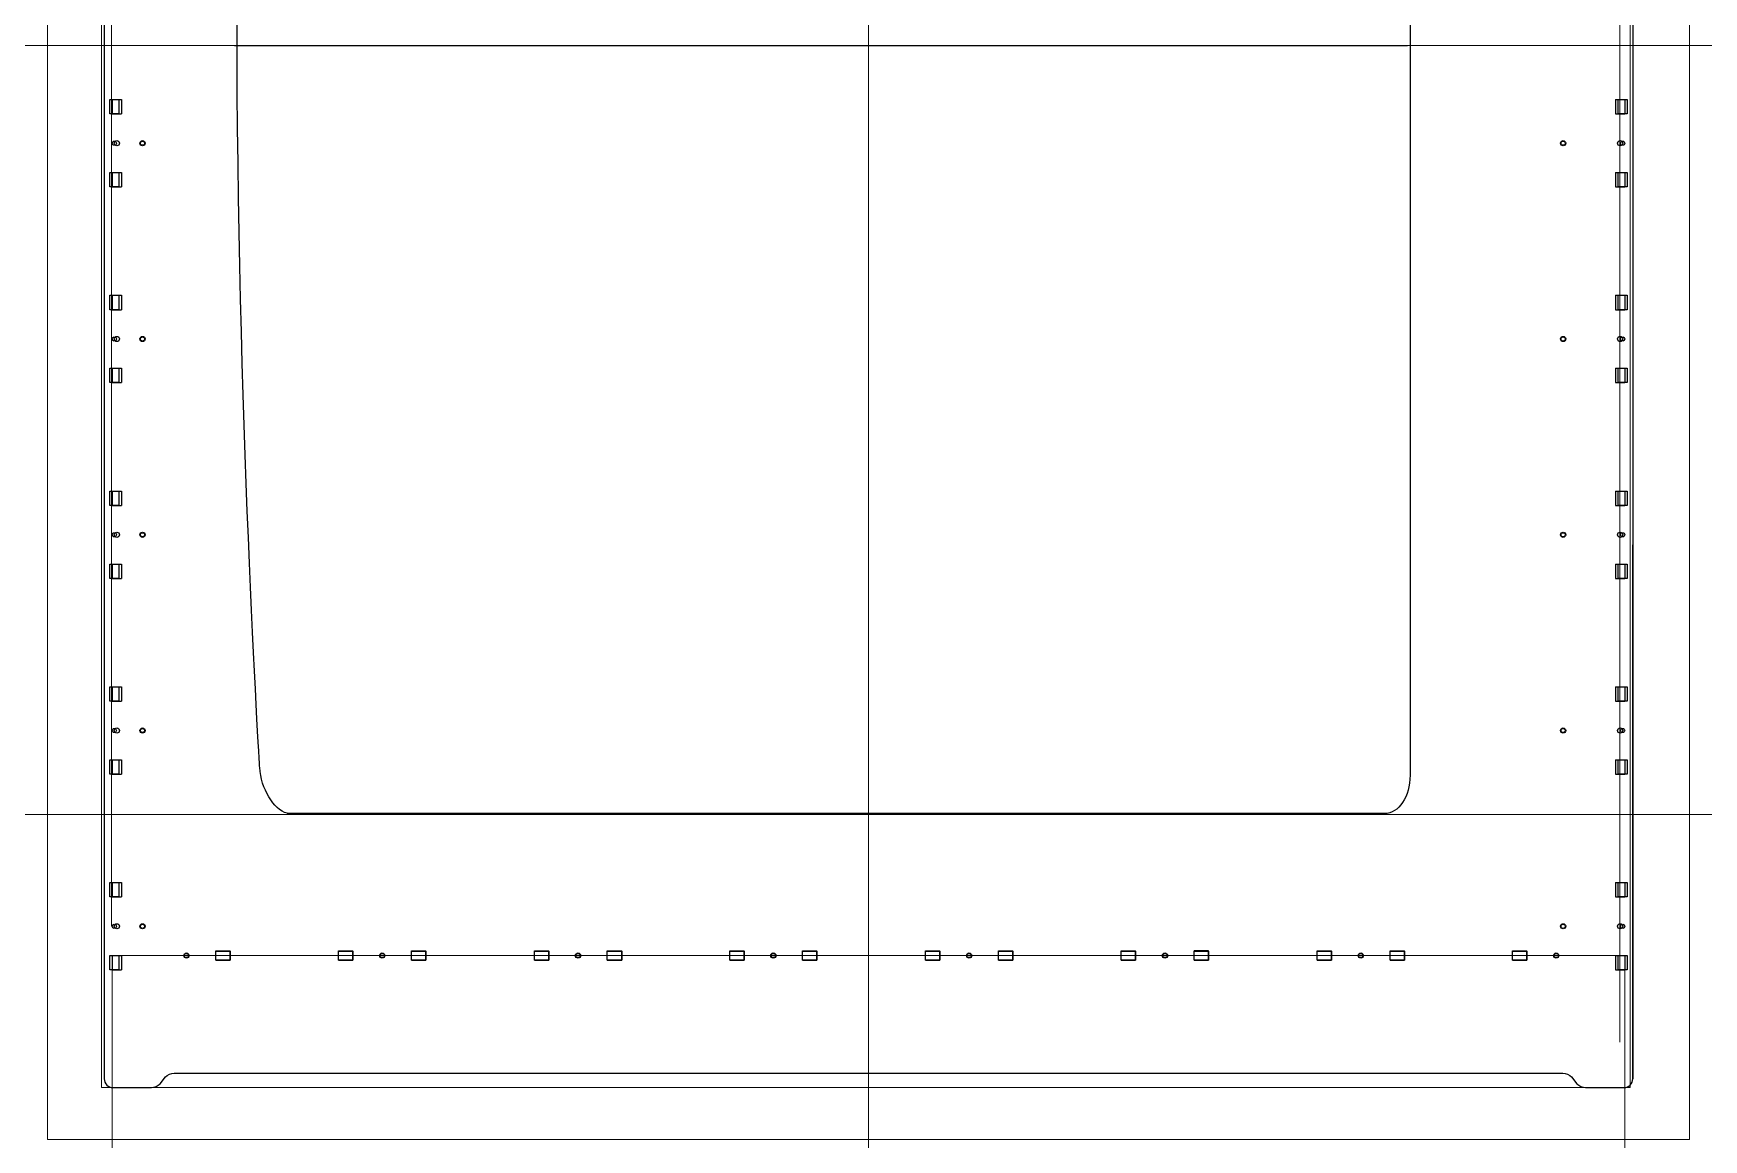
# Model space of a CAD drawing. Header units: millimetres. Extents: x -1949 to 1995, y -2739 to 1842.
# Drawn here: x -850 to 65, y -593 to 14 of the extents above; entities that cross this region are included whole.
import ezdxf

# ---------------------------------------------------------------- set-up
doc = ezdxf.new("R2010")
doc.units = ezdxf.units.MM
for name, color, linetype, true_color in [('CHANGED_PARTS', 3, 'Continuous', 0x00ff00), ('CUTS', 1, 'Continuous', 0xff0000), ('ORIGIONAL_PARTS_THAT_WERE_', 6, 'Continuous', 0xff00ff)]:
    doc.layers.add(name, color=color, linetype=linetype, true_color=true_color)
doc.layers.add('Laser Table', color=2, linetype='Continuous', lineweight=0, true_color=0xffff00)
doc.layers.add('Referance lines', color=2, linetype='Continuous', lineweight=0, true_color=0xffff00)

msp = doc.modelspace()

# ---------------------------------------------------------------- linework, layer by layer
at = {"layer": 'CHANGED_PARTS'}
for p, q in [((-807.35, -22.51), (-802.15, -22.51)), ((-807.35, -22.51), (-807.35, -30.39)), ((-802.15, -22.51), (-802.15, -30.39)), ((16.8, -22.51), (22, -22.51)), ((16.8, -22.51), (16.8, -30.39)), ((22, -22.51), (22, -30.39)), ((-807.35, -30.39), (-802.15, -30.39)), ((16.8, -30.39), (22, -30.39)), ((-807.35, -62.51), (-802.15, -62.51)), ((-807.35, -62.51), (-807.35, -70.39)), ((-802.15, -62.51), (-802.15, -70.39)), ((16.8, -62.51), (22, -62.51)), ((16.8, -62.51), (16.8, -70.39)), ((22, -62.51), (22, -70.39)), ((-807.35, -70.39), (-802.15, -70.39)), ((16.8, -70.39), (22, -70.39)), ((-807.35, -129.85), (-802.15, -129.85)), ((-807.35, -129.85), (-807.35, -137.73)), ((-802.15, -129.85), (-802.15, -137.73)), ((16.8, -129.85), (22, -129.85)), ((16.8, -129.85), (16.8, -137.73)), ((22, -129.85), (22, -137.73)), ((-807.35, -137.73), (-802.15, -137.73)), ((16.8, -137.73), (22, -137.73)), ((-807.35, -169.85), (-802.15, -169.85)), ((-807.35, -169.85), (-807.35, -177.73)), ((-802.15, -169.85), (-802.15, -177.73)), ((16.8, -169.85), (22, -169.85)), ((16.8, -169.85), (16.8, -177.73)), ((22, -169.85), (22, -177.73)), ((-807.35, -177.73), (-802.15, -177.73)), ((16.8, -177.73), (22, -177.73)), ((-807.35, -237.19), (-802.15, -237.19)), ((-807.35, -237.19), (-807.35, -245.07)), ((-802.15, -237.19), (-802.15, -245.07)), ((16.8, -237.19), (22, -237.19)), ((16.8, -237.19), (16.8, -245.07)), ((22, -237.19), (22, -245.07)), ((-807.35, -245.07), (-802.15, -245.07)), ((16.8, -245.07), (22, -245.07)), ((-807.35, -277.19), (-802.15, -277.19)), ((-807.35, -277.19), (-807.35, -285.07)), ((-802.15, -277.19), (-802.15, -285.07)), ((16.8, -277.19), (22, -277.19)), ((16.8, -277.19), (16.8, -285.07)), ((22, -277.19), (22, -285.07)), ((-807.35, -285.07), (-802.15, -285.07)), ((16.8, -285.07), (22, -285.07)), ((-807.35, -344.53), (-802.15, -344.53)), ((-807.35, -344.53), (-807.35, -352.41)), ((-802.15, -344.53), (-802.15, -352.41)), ((16.8, -344.53), (22, -344.53)), ((16.8, -344.53), (16.8, -352.41)), ((22, -344.53), (22, -352.41)), ((-807.35, -352.41), (-802.15, -352.41)), ((16.8, -352.41), (22, -352.41)), ((-807.35, -384.53), (-802.15, -384.53)), ((-807.35, -384.53), (-807.35, -392.41)), ((-802.15, -384.53), (-802.15, -392.41)), ((16.8, -384.53), (22, -384.53)), ((16.8, -384.53), (16.8, -392.41)), ((22, -384.53), (22, -392.41)), ((-807.35, -392.41), (-802.15, -392.41)), ((16.8, -392.41), (22, -392.41)), ((-807.35, -451.87), (-802.15, -451.87)), ((-807.35, -451.87), (-807.35, -459.75)), ((-802.15, -451.87), (-802.15, -459.75)), ((16.8, -451.87), (22, -451.87)), ((16.8, -451.87), (16.8, -459.75)), ((22, -451.87), (22, -459.75)), ((-807.35, -459.75), (-802.15, -459.75)), ((16.8, -459.75), (22, -459.75)), ((-807.35, -491.87), (-802.15, -491.87)), ((-807.35, -491.87), (-807.35, -499.75)), ((-802.15, -491.87), (-802.15, -499.75)), ((-750.54, -494.47), (-750.54, -489.27)), ((-750.54, -489.27), (-742.66, -489.27)), ((-742.66, -494.47), (-742.66, -489.27)), ((-683.2, -494.47), (-683.2, -489.27)), ((-683.2, -489.27), (-675.32, -489.27)), ((-675.32, -494.47), (-675.32, -489.27)), ((-643.2, -494.47), (-643.2, -489.27)), ((-643.2, -489.27), (-635.32, -489.27)), ((-635.32, -494.47), (-635.32, -489.27)), ((-575.86, -494.47), (-575.86, -489.27)), ((-575.86, -489.27), (-567.98, -489.27)), ((-567.98, -494.47), (-567.98, -489.27)), ((-535.86, -494.47), (-535.86, -489.27)), ((-535.86, -489.27), (-527.98, -489.27)), ((-527.98, -494.47), (-527.98, -489.27)), ((-468.78, -494.47), (-468.78, -489.27)), ((-468.78, -489.27), (-460.91, -489.27)), ((-460.91, -494.47), (-460.91, -489.27)), ((-428.78, -494.47), (-428.78, -489.27)), ((-428.78, -489.27), (-420.91, -489.27)), ((-420.91, -494.47), (-420.91, -489.27)), ((-361.44, -494.47), (-361.44, -489.27)), ((-361.44, -489.27), (-353.57, -489.27)), ((-353.57, -494.47), (-353.57, -489.27)), ((-321.44, -494.47), (-321.44, -489.27)), ((-321.44, -489.27), (-313.57, -489.27)), ((-313.57, -494.47), (-313.57, -489.27)), ((-254.1, -494.47), (-254.1, -489.27)), ((-254.1, -489.27), (-246.23, -489.27)), ((-246.23, -494.47), (-246.23, -489.27)), ((-214.1, -494.47), (-214.1, -489.27)), ((-206.23, -489.27), (-214.1, -489.27)), ((-206.23, -494.47), (-206.23, -489.27)), ((-146.76, -494.47), (-146.76, -489.27)), ((-146.76, -489.27), (-138.89, -489.27)), ((-138.89, -494.47), (-138.89, -489.27)), ((-106.76, -494.47), (-106.76, -489.27)), ((-106.76, -489.27), (-98.89, -489.27)), ((-98.89, -494.47), (-98.89, -489.27)), ((-39.59, -494.47), (-39.59, -489.27)), ((-39.59, -489.27), (-31.71, -489.27)), ((-31.71, -494.47), (-31.71, -489.27)), ((16.8, -491.87), (22, -491.87)), ((16.8, -491.87), (16.8, -499.75)), ((22, -491.87), (22, -499.75)), ((-807.35, -499.75), (-802.15, -499.75)), ((-750.54, -494.47), (-742.66, -494.47)), ((-683.2, -494.47), (-675.32, -494.47)), ((-643.2, -494.47), (-635.32, -494.47)), ((-575.86, -494.47), (-567.98, -494.47)), ((-535.86, -494.47), (-527.98, -494.47)), ((-468.78, -494.47), (-460.91, -494.47)), ((-428.78, -494.47), (-420.91, -494.47)), ((-361.44, -494.47), (-353.57, -494.47)), ((-321.44, -494.47), (-313.57, -494.47)), ((-254.1, -494.47), (-246.23, -494.47)), ((-214.1, -494.47), (-206.23, -494.47)), ((-146.76, -494.47), (-138.89, -494.47)), ((-106.76, -494.47), (-98.89, -494.47)), ((-39.59, -494.47), (-31.71, -494.47)), ((16.8, -499.75), (22, -499.75))]:
    msp.add_line(p, q, dxfattribs=at)
at = {"layer": 'CHANGED_PARTS', "color": 3, "true_color": 0x00ff00}
for points in [[(-806.17, -46.45), (-806.17, -45.66), (-805.53, -45.02), (-804.75, -45.02)], [(-804.75, -45.02), (-803.96, -45.02), (-803.32, -45.66), (-803.32, -46.45)], [(-792.09, -46.45), (-792.09, -45.66), (-791.45, -45.02), (-790.67, -45.02)], [(-790.67, -45.02), (-789.88, -45.02), (-789.24, -45.66), (-789.24, -46.45)], [(-13.3, -46.45), (-13.3, -45.66), (-12.66, -45.02), (-11.87, -45.02)], [(-11.87, -45.02), (-11.09, -45.02), (-10.45, -45.66), (-10.45, -46.45)], [(17.97, -46.45), (17.97, -45.66), (18.61, -45.02), (19.4, -45.02)], [(19.4, -45.02), (20.18, -45.02), (20.82, -45.66), (20.82, -46.45)], [(-804.75, -47.87), (-805.53, -47.87), (-806.17, -47.23), (-806.17, -46.45)], [(-803.32, -46.45), (-803.32, -47.23), (-803.96, -47.87), (-804.75, -47.87)], [(-790.67, -47.87), (-791.45, -47.87), (-792.09, -47.23), (-792.09, -46.45)], [(-789.24, -46.45), (-789.24, -47.23), (-789.88, -47.87), (-790.67, -47.87)], [(-11.87, -47.87), (-12.66, -47.87), (-13.3, -47.23), (-13.3, -46.45)], [(-10.45, -46.45), (-10.45, -47.23), (-11.09, -47.87), (-11.87, -47.87)], [(19.4, -47.87), (18.61, -47.87), (17.97, -47.23), (17.97, -46.45)], [(20.82, -46.45), (20.82, -47.23), (20.18, -47.87), (19.4, -47.87)], [(-806.17, -153.79), (-806.17, -153), (-805.53, -152.36), (-804.75, -152.36)], [(-804.75, -155.21), (-805.53, -155.21), (-806.17, -154.57), (-806.17, -153.79)], [(-804.75, -152.36), (-803.96, -152.36), (-803.32, -153), (-803.32, -153.79)], [(-803.32, -153.79), (-803.32, -154.57), (-803.96, -155.21), (-804.75, -155.21)], [(-792.09, -153.79), (-792.09, -153), (-791.45, -152.36), (-790.67, -152.36)], [(-790.67, -155.21), (-791.45, -155.21), (-792.09, -154.57), (-792.09, -153.79)], [(-790.67, -152.36), (-789.88, -152.36), (-789.24, -153), (-789.24, -153.79)], [(-789.24, -153.79), (-789.24, -154.57), (-789.88, -155.21), (-790.67, -155.21)], [(-13.3, -153.79), (-13.3, -153), (-12.66, -152.36), (-11.87, -152.36)], [(-11.87, -155.21), (-12.66, -155.21), (-13.3, -154.57), (-13.3, -153.79)], [(-11.87, -152.36), (-11.09, -152.36), (-10.45, -153), (-10.45, -153.79)], [(-10.45, -153.79), (-10.45, -154.57), (-11.09, -155.21), (-11.87, -155.21)], [(17.97, -153.79), (17.97, -153), (18.61, -152.36), (19.4, -152.36)], [(19.4, -155.21), (18.61, -155.21), (17.97, -154.57), (17.97, -153.79)], [(19.4, -152.36), (20.18, -152.36), (20.82, -153), (20.82, -153.79)], [(20.82, -153.79), (20.82, -154.57), (20.18, -155.21), (19.4, -155.21)], [(-806.17, -261.13), (-806.17, -260.34), (-805.53, -259.7), (-804.75, -259.7)], [(-804.75, -262.55), (-805.53, -262.55), (-806.17, -261.91), (-806.17, -261.13)], [(-804.75, -259.7), (-803.96, -259.7), (-803.32, -260.34), (-803.32, -261.13)], [(-803.32, -261.13), (-803.32, -261.91), (-803.96, -262.55), (-804.75, -262.55)], [(-792.09, -261.13), (-792.09, -260.34), (-791.45, -259.7), (-790.67, -259.7)], [(-790.67, -262.55), (-791.45, -262.55), (-792.09, -261.91), (-792.09, -261.13)], [(-790.67, -259.7), (-789.88, -259.7), (-789.24, -260.34), (-789.24, -261.13)], [(-789.24, -261.13), (-789.24, -261.91), (-789.88, -262.55), (-790.67, -262.55)], [(-13.3, -261.13), (-13.3, -260.34), (-12.66, -259.7), (-11.87, -259.7)], [(-11.87, -262.55), (-12.66, -262.55), (-13.3, -261.91), (-13.3, -261.13)], [(-11.87, -259.7), (-11.09, -259.7), (-10.45, -260.34), (-10.45, -261.13)], [(-10.45, -261.13), (-10.45, -261.91), (-11.09, -262.55), (-11.87, -262.55)], [(17.97, -261.13), (17.97, -260.34), (18.61, -259.7), (19.4, -259.7)], [(19.4, -262.55), (18.61, -262.55), (17.97, -261.91), (17.97, -261.13)], [(19.4, -259.7), (20.18, -259.7), (20.82, -260.34), (20.82, -261.13)], [(20.82, -261.13), (20.82, -261.91), (20.18, -262.55), (19.4, -262.55)], [(-806.17, -368.47), (-806.17, -367.68), (-805.53, -367.04), (-804.75, -367.04)], [(-804.75, -369.89), (-805.53, -369.89), (-806.17, -369.25), (-806.17, -368.47)], [(-804.75, -367.04), (-803.96, -367.04), (-803.32, -367.68), (-803.32, -368.47)], [(-803.32, -368.47), (-803.32, -369.25), (-803.96, -369.89), (-804.75, -369.89)], [(-792.09, -368.47), (-792.09, -367.68), (-791.45, -367.04), (-790.67, -367.04)], [(-790.67, -369.89), (-791.45, -369.89), (-792.09, -369.25), (-792.09, -368.47)], [(-790.67, -367.04), (-789.88, -367.04), (-789.24, -367.68), (-789.24, -368.47)], [(-789.24, -368.47), (-789.24, -369.25), (-789.88, -369.89), (-790.67, -369.89)], [(-13.3, -368.47), (-13.3, -367.68), (-12.66, -367.04), (-11.87, -367.04)], [(-11.87, -369.89), (-12.66, -369.89), (-13.3, -369.25), (-13.3, -368.47)], [(-11.87, -367.04), (-11.09, -367.04), (-10.45, -367.68), (-10.45, -368.47)], [(-10.45, -368.47), (-10.45, -369.25), (-11.09, -369.89), (-11.87, -369.89)], [(17.97, -368.47), (17.97, -367.68), (18.61, -367.04), (19.4, -367.04)], [(19.4, -369.89), (18.61, -369.89), (17.97, -369.25), (17.97, -368.47)], [(19.4, -367.04), (20.18, -367.04), (20.82, -367.68), (20.82, -368.47)], [(20.82, -368.47), (20.82, -369.25), (20.18, -369.89), (19.4, -369.89)], [(-806.17, -475.81), (-806.17, -475.02), (-805.53, -474.38), (-804.75, -474.38)], [(-804.75, -477.23), (-805.53, -477.23), (-806.17, -476.59), (-806.17, -475.81)], [(-804.75, -474.38), (-803.96, -474.38), (-803.32, -475.02), (-803.32, -475.81)], [(-803.32, -475.81), (-803.32, -476.59), (-803.96, -477.23), (-804.75, -477.23)], [(-792.09, -475.81), (-792.09, -475.02), (-791.45, -474.38), (-790.67, -474.38)], [(-790.67, -477.23), (-791.45, -477.23), (-792.09, -476.59), (-792.09, -475.81)], [(-790.67, -474.38), (-789.88, -474.38), (-789.24, -475.02), (-789.24, -475.81)], [(-789.24, -475.81), (-789.24, -476.59), (-789.88, -477.23), (-790.67, -477.23)], [(-13.3, -475.81), (-13.3, -475.02), (-12.66, -474.38), (-11.87, -474.38)], [(-11.87, -477.23), (-12.66, -477.23), (-13.3, -476.59), (-13.3, -475.81)], [(-11.87, -474.38), (-11.09, -474.38), (-10.45, -475.02), (-10.45, -475.81)], [(-10.45, -475.81), (-10.45, -476.59), (-11.09, -477.23), (-11.87, -477.23)], [(17.97, -475.81), (17.97, -475.02), (18.61, -474.38), (19.4, -474.38)], [(19.4, -477.23), (18.61, -477.23), (17.97, -476.59), (17.97, -475.81)], [(19.4, -474.38), (20.18, -474.38), (20.82, -475.02), (20.82, -475.81)], [(20.82, -475.81), (20.82, -476.59), (20.18, -477.23), (19.4, -477.23)], [(-768.02, -491.87), (-768.02, -491.08), (-767.38, -490.44), (-766.6, -490.44)], [(-766.6, -493.29), (-767.38, -493.29), (-768.02, -492.65), (-768.02, -491.87)], [(-766.6, -490.44), (-765.81, -490.44), (-765.17, -491.08), (-765.17, -491.87)], [(-765.17, -491.87), (-765.17, -492.65), (-765.81, -493.29), (-766.6, -493.29)], [(-660.68, -491.87), (-660.68, -491.08), (-660.04, -490.44), (-659.26, -490.44)], [(-659.26, -493.29), (-660.04, -493.29), (-660.68, -492.65), (-660.68, -491.87)], [(-659.26, -490.44), (-658.47, -490.44), (-657.83, -491.08), (-657.83, -491.87)], [(-657.83, -491.87), (-657.83, -492.65), (-658.47, -493.29), (-659.26, -493.29)], [(-553.34, -491.87), (-553.34, -491.08), (-552.7, -490.44), (-551.92, -490.44)], [(-551.92, -493.29), (-552.7, -493.29), (-553.34, -492.65), (-553.34, -491.87)], [(-551.92, -490.44), (-551.13, -490.44), (-550.49, -491.08), (-550.49, -491.87)], [(-550.49, -491.87), (-550.49, -492.65), (-551.13, -493.29), (-551.92, -493.29)], [(-446.27, -491.87), (-446.27, -491.08), (-445.63, -490.44), (-444.85, -490.44)], [(-444.85, -493.29), (-445.63, -493.29), (-446.27, -492.65), (-446.27, -491.87)], [(-444.85, -490.44), (-444.06, -490.44), (-443.42, -491.08), (-443.42, -491.87)], [(-443.42, -491.87), (-443.42, -492.65), (-444.06, -493.29), (-444.85, -493.29)], [(-338.93, -491.87), (-338.93, -491.08), (-338.29, -490.44), (-337.51, -490.44)], [(-337.51, -493.29), (-338.29, -493.29), (-338.93, -492.65), (-338.93, -491.87)], [(-337.51, -490.44), (-336.72, -490.44), (-336.08, -491.08), (-336.08, -491.87)], [(-336.08, -491.87), (-336.08, -492.65), (-336.72, -493.29), (-337.51, -493.29)], [(-231.59, -491.87), (-231.59, -491.08), (-230.95, -490.44), (-230.17, -490.44)], [(-230.17, -493.29), (-230.95, -493.29), (-231.59, -492.65), (-231.59, -491.87)], [(-230.17, -490.44), (-229.38, -490.44), (-228.74, -491.08), (-228.74, -491.87)], [(-228.74, -491.87), (-228.74, -492.65), (-229.38, -493.29), (-230.17, -493.29)], [(-124.25, -491.87), (-124.25, -491.08), (-123.61, -490.44), (-122.83, -490.44)], [(-122.83, -493.29), (-123.61, -493.29), (-124.25, -492.65), (-124.25, -491.87)], [(-122.83, -490.44), (-122.04, -490.44), (-121.4, -491.08), (-121.4, -491.87)], [(-121.4, -491.87), (-121.4, -492.65), (-122.04, -493.29), (-122.83, -493.29)], [(-17.07, -491.87), (-17.07, -491.08), (-16.44, -490.44), (-15.65, -490.44)], [(-15.65, -493.29), (-16.44, -493.29), (-17.07, -492.65), (-17.07, -491.87)], [(-15.65, -490.44), (-14.86, -490.44), (-14.22, -491.08), (-14.22, -491.87)], [(-14.22, -491.87), (-14.22, -492.65), (-14.86, -493.29), (-15.65, -493.29)]]:
    msp.add_open_spline(points, degree=3, dxfattribs=at)
at = {"layer": 'CUTS', "color": 1, "true_color": 0xff0000}
for p, q in [((-811.68, 565.92), (-811.68, -559.48)), ((26.33, 565.92), (26.32, -559.48)), ((-773.36, -556.28), (-11.99, -556.28))]:
    msp.add_line(p, q, dxfattribs=at)
for points in [[(-95.77, 241.21), (-95.77, -393.04)], [(-811.68, -266.66), (-811.68, -559.48)], [(26.32, -559.48), (26.33, -266.66)], [(-109.71, -414.05), (-711.19, -414.05), (-711.36, -413.84)], [(-781.08, -562.12), (-777.99, -558.44)], [(-773.36, -556.28), (-564.32, -556.28)], [(-221.03, -556.28), (-11.99, -556.28)], [(-7.36, -558.44), (-4.27, -562.12)], [(-806.87, -564.28), (-785.71, -564.28)], [(0.36, -564.28), (21.52, -564.28)]]:
    msp.add_lwpolyline(points, dxfattribs=at)
for points in [[(-726.41, -388.68), (-726.41, -388.68), (-738.84, -189.03), (-738.84, 20.32)], [(-711.36, -413.84), (-718.9, -411.74), (-725.68, -400.42), (-726.41, -388.68)], [(-95.77, -393.04), (-95.77, -404.64), (-102.01, -414.05), (-109.71, -414.05)], [(-777.99, -558.44), (-777, -557.25), (-774.91, -556.28), (-773.36, -556.28)], [(-11.99, -556.28), (-10.44, -556.28), (-8.35, -557.25), (-7.36, -558.44)], [(-811.68, -559.48), (-811.68, -562.12), (-809.51, -564.28), (-806.87, -564.28)], [(-785.71, -564.28), (-784.16, -564.28), (-782.07, -563.3), (-781.08, -562.12)], [(-4.27, -562.12), (-3.28, -563.3), (-1.19, -564.28), (0.36, -564.28)], [(21.52, -564.28), (24.16, -564.28), (26.32, -562.12), (26.32, -559.48)]]:
    msp.add_open_spline(points, degree=3, dxfattribs=at)
at = {"layer": 'Laser Table', "color": 2, "true_color": 0xffff00}
for p, q in [((-842.68, -592.78), (-842.68, 607.22)), ((57.32, -592.78), (57.32, 607.22)), ((57.32, -592.78), (-842.68, -592.78))]:
    msp.add_line(p, q, dxfattribs=at)
at = {"layer": 'ORIGIONAL_PARTS_THAT_WERE_', "color": 6, "true_color": 0xff00ff}
for points in [[(-803.65, -30.39), (-808.61, -30.39), (-808.61, -22.51), (-803.65, -22.51), (-803.65, -30.39), (-803.65, -30.39)], [(23.25, -30.39), (18.29, -30.39), (18.29, -22.51), (23.25, -22.51), (23.25, -30.39), (23.25, -30.39)], [(-803.65, -70.39), (-808.61, -70.39), (-808.61, -62.51), (-803.65, -62.51), (-803.65, -70.39), (-803.65, -70.39)], [(23.25, -70.39), (18.29, -70.39), (18.29, -62.51), (23.25, -62.51), (23.25, -70.39), (23.25, -70.39)], [(-803.65, -137.73), (-808.61, -137.73), (-808.61, -129.85), (-803.65, -129.85), (-803.65, -137.73), (-803.65, -137.73)], [(23.25, -137.73), (18.29, -137.73), (18.29, -129.85), (23.25, -129.85), (23.25, -137.73), (23.25, -137.73)], [(-803.65, -177.73), (-808.61, -177.73), (-808.61, -169.85), (-803.65, -169.85), (-803.65, -177.73), (-803.65, -177.73)], [(23.25, -177.73), (18.29, -177.73), (18.29, -169.85), (23.25, -169.85), (23.25, -177.73), (23.25, -177.73)], [(-803.65, -245.07), (-808.61, -245.07), (-808.61, -237.19), (-803.65, -237.19), (-803.65, -245.07), (-803.65, -245.07)], [(23.25, -245.07), (18.29, -245.07), (18.29, -237.19), (23.25, -237.19), (23.25, -245.07), (23.25, -245.07)], [(-803.65, -285.07), (-808.61, -285.07), (-808.61, -277.19), (-803.65, -277.19), (-803.65, -285.07), (-803.65, -285.07)], [(23.25, -285.07), (18.29, -285.07), (18.29, -277.19), (23.25, -277.19), (23.25, -285.07), (23.25, -285.07)], [(-803.65, -352.41), (-808.61, -352.41), (-808.61, -344.53), (-803.65, -344.53), (-803.65, -352.41), (-803.65, -352.41)], [(23.25, -352.41), (18.29, -352.41), (18.29, -344.53), (23.25, -344.53), (23.25, -352.41), (23.25, -352.41)], [(-803.65, -392.41), (-808.61, -392.41), (-808.61, -384.53), (-803.65, -384.53), (-803.65, -392.41), (-803.65, -392.41)], [(23.25, -392.41), (18.29, -392.41), (18.29, -384.53), (23.25, -384.53), (23.25, -392.41), (23.25, -392.41)], [(-803.65, -459.75), (-808.61, -459.75), (-808.61, -451.87), (-803.65, -451.87), (-803.65, -459.75), (-803.65, -459.75)], [(23.25, -459.75), (18.29, -459.75), (18.29, -451.87), (23.25, -451.87), (23.25, -459.75), (23.25, -459.75)], [(-803.65, -499.75), (-808.61, -499.75), (-808.61, -491.87), (-803.65, -491.87), (-803.65, -499.75), (-803.65, -499.75)], [(-750.54, -489.39), (-742.66, -489.39), (-742.66, -494.35), (-750.54, -494.35), (-750.54, -489.39), (-750.54, -489.39)], [(-683.2, -489.39), (-675.32, -489.39), (-675.32, -494.35), (-683.2, -494.35), (-683.2, -489.39), (-683.2, -489.39)], [(-643.2, -489.39), (-635.32, -489.39), (-635.32, -494.35), (-643.2, -494.35), (-643.2, -489.39), (-643.2, -489.39)], [(-575.86, -489.39), (-567.98, -489.39), (-567.98, -494.35), (-575.86, -494.35), (-575.86, -489.39), (-575.86, -489.39)], [(-535.86, -489.39), (-527.98, -489.39), (-527.98, -494.35), (-535.86, -494.35), (-535.86, -489.39), (-535.86, -489.39)], [(-468.78, -489.39), (-460.91, -489.39), (-460.91, -494.35), (-468.78, -494.35), (-468.78, -489.39), (-468.78, -489.39)], [(-428.78, -489.39), (-420.91, -489.39), (-420.91, -494.35), (-428.78, -494.35), (-428.78, -489.39), (-428.78, -489.39)], [(-361.44, -489.39), (-353.57, -489.39), (-353.57, -494.35), (-361.44, -494.35), (-361.44, -489.39), (-361.44, -489.39)], [(-321.44, -489.39), (-313.57, -489.39), (-313.57, -494.35), (-321.44, -494.35), (-321.44, -489.39), (-321.44, -489.39)], [(-254.1, -489.39), (-246.23, -489.39), (-246.23, -494.35), (-254.1, -494.35), (-254.1, -489.39), (-254.1, -489.39)], [(-214.1, -489.39), (-206.23, -489.39), (-206.23, -494.35), (-214.1, -494.35), (-214.1, -489.39), (-214.1, -489.39)], [(-146.76, -489.39), (-138.89, -489.39), (-138.89, -494.35), (-146.76, -494.35), (-146.76, -489.39), (-146.76, -489.39)], [(-106.76, -489.39), (-98.89, -489.39), (-98.89, -494.35), (-106.76, -494.35), (-106.76, -489.39), (-106.76, -489.39)], [(-39.59, -489.39), (-31.71, -489.39), (-31.71, -494.35), (-39.59, -494.35), (-39.59, -489.39), (-39.59, -489.39)], [(23.25, -499.75), (18.29, -499.75), (18.29, -491.87), (23.25, -491.87), (23.25, -499.75), (23.25, -499.75)]]:
    msp.add_lwpolyline(points, dxfattribs=at)
for points in [[(-807.27, -46.45), (-807.27, -45.82), (-806.76, -45.31), (-806.13, -45.31)], [(-806.13, -45.31), (-805.5, -45.31), (-804.99, -45.82), (-804.99, -46.45)], [(-791.81, -46.45), (-791.81, -45.82), (-791.29, -45.31), (-790.67, -45.31)], [(-790.67, -45.31), (-790.04, -45.31), (-789.53, -45.82), (-789.53, -46.45)], [(-13.01, -46.45), (-13.01, -45.82), (-12.5, -45.31), (-11.87, -45.31)], [(-11.87, -45.31), (-11.24, -45.31), (-10.73, -45.82), (-10.73, -46.45)], [(19.63, -46.45), (19.63, -45.82), (20.14, -45.31), (20.77, -45.31)], [(20.77, -45.31), (21.4, -45.31), (21.91, -45.82), (21.91, -46.45)], [(-806.13, -47.59), (-806.76, -47.59), (-807.27, -47.08), (-807.27, -46.45)], [(-804.99, -46.45), (-804.99, -47.08), (-805.5, -47.59), (-806.13, -47.59)], [(-790.67, -47.59), (-791.29, -47.59), (-791.81, -47.08), (-791.81, -46.45)], [(-789.53, -46.45), (-789.53, -47.08), (-790.04, -47.59), (-790.67, -47.59)], [(-11.87, -47.59), (-12.5, -47.59), (-13.01, -47.08), (-13.01, -46.45)], [(-10.73, -46.45), (-10.73, -47.08), (-11.24, -47.59), (-11.87, -47.59)], [(20.77, -47.59), (20.14, -47.59), (19.63, -47.08), (19.63, -46.45)], [(21.91, -46.45), (21.91, -47.08), (21.4, -47.59), (20.77, -47.59)], [(-807.27, -153.79), (-807.27, -153.16), (-806.76, -152.65), (-806.13, -152.65)], [(-806.13, -154.93), (-806.76, -154.93), (-807.27, -154.42), (-807.27, -153.79)], [(-806.13, -152.65), (-805.5, -152.65), (-804.99, -153.16), (-804.99, -153.79)], [(-804.99, -153.79), (-804.99, -154.42), (-805.5, -154.93), (-806.13, -154.93)], [(-791.81, -153.79), (-791.81, -153.16), (-791.29, -152.65), (-790.67, -152.65)], [(-790.67, -154.93), (-791.29, -154.93), (-791.81, -154.42), (-791.81, -153.79)], [(-790.67, -152.65), (-790.04, -152.65), (-789.53, -153.16), (-789.53, -153.79)], [(-789.53, -153.79), (-789.53, -154.42), (-790.04, -154.93), (-790.67, -154.93)], [(-13.01, -153.79), (-13.01, -153.16), (-12.5, -152.65), (-11.87, -152.65)], [(-11.87, -154.93), (-12.5, -154.93), (-13.01, -154.42), (-13.01, -153.79)], [(-11.87, -152.65), (-11.24, -152.65), (-10.73, -153.16), (-10.73, -153.79)], [(-10.73, -153.79), (-10.73, -154.42), (-11.24, -154.93), (-11.87, -154.93)], [(19.63, -153.79), (19.63, -153.16), (20.14, -152.65), (20.77, -152.65)], [(20.77, -154.93), (20.14, -154.93), (19.63, -154.42), (19.63, -153.79)], [(20.77, -152.65), (21.4, -152.65), (21.91, -153.16), (21.91, -153.79)], [(21.91, -153.79), (21.91, -154.42), (21.4, -154.93), (20.77, -154.93)], [(-807.27, -261.13), (-807.27, -260.5), (-806.76, -259.99), (-806.13, -259.99)], [(-806.13, -262.27), (-806.76, -262.27), (-807.27, -261.76), (-807.27, -261.13)], [(-806.13, -259.99), (-805.5, -259.99), (-804.99, -260.5), (-804.99, -261.13)], [(-804.99, -261.13), (-804.99, -261.76), (-805.5, -262.27), (-806.13, -262.27)], [(-791.81, -261.13), (-791.81, -260.5), (-791.29, -259.99), (-790.67, -259.99)], [(-790.67, -262.27), (-791.29, -262.27), (-791.81, -261.76), (-791.81, -261.13)], [(-790.67, -259.99), (-790.04, -259.99), (-789.53, -260.5), (-789.53, -261.13)], [(-789.53, -261.13), (-789.53, -261.76), (-790.04, -262.27), (-790.67, -262.27)], [(-13.01, -261.13), (-13.01, -260.5), (-12.5, -259.99), (-11.87, -259.99)], [(-11.87, -262.27), (-12.5, -262.27), (-13.01, -261.76), (-13.01, -261.13)], [(-11.87, -259.99), (-11.24, -259.99), (-10.73, -260.5), (-10.73, -261.13)], [(-10.73, -261.13), (-10.73, -261.76), (-11.24, -262.27), (-11.87, -262.27)], [(19.63, -261.13), (19.63, -260.5), (20.14, -259.99), (20.77, -259.99)], [(20.77, -262.27), (20.14, -262.27), (19.63, -261.76), (19.63, -261.13)], [(20.77, -259.99), (21.4, -259.99), (21.91, -260.5), (21.91, -261.13)], [(21.91, -261.13), (21.91, -261.76), (21.4, -262.27), (20.77, -262.27)], [(-807.27, -368.47), (-807.27, -367.84), (-806.76, -367.33), (-806.13, -367.33)], [(-806.13, -369.61), (-806.76, -369.61), (-807.27, -369.1), (-807.27, -368.47)], [(-806.13, -367.33), (-805.5, -367.33), (-804.99, -367.84), (-804.99, -368.47)], [(-804.99, -368.47), (-804.99, -369.1), (-805.5, -369.61), (-806.13, -369.61)], [(-791.81, -368.47), (-791.81, -367.84), (-791.29, -367.33), (-790.67, -367.33)], [(-790.67, -369.61), (-791.29, -369.61), (-791.81, -369.1), (-791.81, -368.47)], [(-790.67, -367.33), (-790.04, -367.33), (-789.53, -367.84), (-789.53, -368.47)], [(-789.53, -368.47), (-789.53, -369.1), (-790.04, -369.61), (-790.67, -369.61)], [(-13.01, -368.47), (-13.01, -367.84), (-12.5, -367.33), (-11.87, -367.33)], [(-11.87, -369.61), (-12.5, -369.61), (-13.01, -369.1), (-13.01, -368.47)], [(-11.87, -367.33), (-11.24, -367.33), (-10.73, -367.84), (-10.73, -368.47)], [(-10.73, -368.47), (-10.73, -369.1), (-11.24, -369.61), (-11.87, -369.61)], [(19.63, -368.47), (19.63, -367.84), (20.14, -367.33), (20.77, -367.33)], [(20.77, -369.61), (20.14, -369.61), (19.63, -369.1), (19.63, -368.47)], [(20.77, -367.33), (21.4, -367.33), (21.91, -367.84), (21.91, -368.47)], [(21.91, -368.47), (21.91, -369.1), (21.4, -369.61), (20.77, -369.61)], [(-807.27, -475.81), (-807.27, -475.18), (-806.76, -474.67), (-806.13, -474.67)], [(-806.13, -476.95), (-806.76, -476.95), (-807.27, -476.44), (-807.27, -475.81)], [(-806.13, -474.67), (-805.5, -474.67), (-804.99, -475.18), (-804.99, -475.81)], [(-804.99, -475.81), (-804.99, -476.44), (-805.5, -476.95), (-806.13, -476.95)], [(-791.81, -475.81), (-791.81, -475.18), (-791.29, -474.67), (-790.67, -474.67)], [(-790.67, -476.95), (-791.29, -476.95), (-791.81, -476.44), (-791.81, -475.81)], [(-790.67, -474.67), (-790.04, -474.67), (-789.53, -475.18), (-789.53, -475.81)], [(-789.53, -475.81), (-789.53, -476.44), (-790.04, -476.95), (-790.67, -476.95)], [(-13.01, -475.81), (-13.01, -475.18), (-12.5, -474.67), (-11.87, -474.67)], [(-11.87, -476.95), (-12.5, -476.95), (-13.01, -476.44), (-13.01, -475.81)], [(-11.87, -474.67), (-11.24, -474.67), (-10.73, -475.18), (-10.73, -475.81)], [(-10.73, -475.81), (-10.73, -476.44), (-11.24, -476.95), (-11.87, -476.95)], [(19.63, -475.81), (19.63, -475.18), (20.14, -474.67), (20.77, -474.67)], [(20.77, -476.95), (20.14, -476.95), (19.63, -476.44), (19.63, -475.81)], [(20.77, -474.67), (21.4, -474.67), (21.91, -475.18), (21.91, -475.81)], [(21.91, -475.81), (21.91, -476.44), (21.4, -476.95), (20.77, -476.95)], [(-767.74, -491.87), (-767.74, -491.24), (-767.23, -490.73), (-766.6, -490.73)], [(-766.6, -493.01), (-767.23, -493.01), (-767.74, -492.5), (-767.74, -491.87)], [(-766.6, -490.73), (-765.97, -490.73), (-765.46, -491.24), (-765.46, -491.87)], [(-765.46, -491.87), (-765.46, -492.5), (-765.97, -493.01), (-766.6, -493.01)], [(-660.4, -491.87), (-660.4, -491.24), (-659.89, -490.73), (-659.26, -490.73)], [(-659.26, -493.01), (-659.89, -493.01), (-660.4, -492.5), (-660.4, -491.87)], [(-659.26, -490.73), (-658.63, -490.73), (-658.12, -491.24), (-658.12, -491.87)], [(-658.12, -491.87), (-658.12, -492.5), (-658.63, -493.01), (-659.26, -493.01)], [(-553.06, -491.87), (-553.06, -491.24), (-552.55, -490.73), (-551.92, -490.73)], [(-551.92, -493.01), (-552.55, -493.01), (-553.06, -492.5), (-553.06, -491.87)], [(-551.92, -490.73), (-551.29, -490.73), (-550.78, -491.24), (-550.78, -491.87)], [(-550.78, -491.87), (-550.78, -492.5), (-551.29, -493.01), (-551.92, -493.01)], [(-445.99, -491.87), (-445.99, -491.24), (-445.47, -490.73), (-444.85, -490.73)], [(-444.85, -493.01), (-445.47, -493.01), (-445.99, -492.5), (-445.99, -491.87)], [(-444.85, -490.73), (-444.21, -490.73), (-443.71, -491.24), (-443.71, -491.87)], [(-443.71, -491.87), (-443.71, -492.5), (-444.21, -493.01), (-444.85, -493.01)], [(-338.65, -491.87), (-338.65, -491.24), (-338.13, -490.73), (-337.51, -490.73)], [(-337.51, -493.01), (-338.13, -493.01), (-338.65, -492.5), (-338.65, -491.87)], [(-337.51, -490.73), (-336.87, -490.73), (-336.37, -491.24), (-336.37, -491.87)], [(-336.37, -491.87), (-336.37, -492.5), (-336.87, -493.01), (-337.51, -493.01)], [(-231.31, -491.87), (-231.31, -491.24), (-230.79, -490.73), (-230.17, -490.73)], [(-230.17, -493.01), (-230.79, -493.01), (-231.31, -492.5), (-231.31, -491.87)], [(-230.17, -490.73), (-229.53, -490.73), (-229.03, -491.24), (-229.03, -491.87)], [(-229.03, -491.87), (-229.03, -492.5), (-229.53, -493.01), (-230.17, -493.01)], [(-123.97, -491.87), (-123.97, -491.24), (-123.45, -490.73), (-122.83, -490.73)], [(-122.83, -493.01), (-123.45, -493.01), (-123.97, -492.5), (-123.97, -491.87)], [(-122.83, -490.73), (-122.19, -490.73), (-121.69, -491.24), (-121.69, -491.87)], [(-121.69, -491.87), (-121.69, -492.5), (-122.19, -493.01), (-122.83, -493.01)], [(-16.79, -491.87), (-16.79, -491.24), (-16.28, -490.73), (-15.65, -490.73)], [(-15.65, -493.01), (-16.28, -493.01), (-16.79, -492.5), (-16.79, -491.87)], [(-15.65, -490.73), (-15.02, -490.73), (-14.51, -491.24), (-14.51, -491.87)], [(-14.51, -491.87), (-14.51, -492.5), (-15.02, -493.01), (-15.65, -493.01)]]:
    msp.add_open_spline(points, degree=3, dxfattribs=at)
at = {"layer": 'Referance lines', "color": 2, "true_color": 0xffff00}
for p, q in [((-392.68, 607.22), (-392.68, -592.78)), ((-813.18, -564.28), (-813.17, 578.72)), ((24.83, 578.72), (24.82, -564.28)), ((19.27, -532.4), (19.26, 560.78)), ((19.27, -539.37), (19.27, 553.81)), ((-392.68, 479.24), (-392.68, -414.05)), ((-807.63, -46.45), (-807.63, 60.89)), ((19.27, -46.45), (19.27, 60.89)), ((-753.96, 7.22), (-861.3, 7.22)), ((-842.68, 7.22), (57.32, 7.22)), ((-791.57, 7.22), (-823.69, 7.22)), ((-740.32, 6.88), (-97.27, 6.88)), ((72.94, 7.22), (-34.4, 7.22)), ((161.65, 7.22), (54.31, 7.22)), ((-807.63, -46.45), (-807.63, -153.79)), ((19.27, -46.45), (19.27, -153.79)), ((-807.63, -153.79), (-807.63, -261.13)), ((19.27, -153.79), (19.27, -261.13)), ((-807.63, -261.13), (-807.63, -368.47)), ((19.27, -261.13), (19.27, -368.47)), ((-807.63, -368.47), (-807.63, -475.81)), ((19.27, -368.47), (19.27, -475.81)), ((869.95, -414.5), (-1949.23, -414.5)), ((-392.68, -545.54), (-392.68, -438.2)), ((-807.63, -491.87), (19.27, -491.87)), ((-795.17, -491.87), (6.79, -491.87)), ((-660.76, -491.87), (-768.1, -491.87)), ((-553.42, -491.87), (-660.76, -491.87)), ((-446.35, -491.87), (-553.69, -491.87)), ((-446.35, -491.87), (-339.01, -491.87)), ((-392.68, -486.89), (-392.68, -786.89)), ((-339.01, -491.87), (-231.67, -491.87)), ((-231.67, -491.87), (-124.33, -491.87)), ((-124.33, -491.87), (-16.99, -491.87)), ((24.82, -564.28), (-813.18, -564.28)), ((-392.68, -696.18), (-392.68, -588.84))]:
    msp.add_line(p, q, dxfattribs=at)
at = {"layer": 'Referance lines'}
for p, q in [((-392.68, -556.28), (-392.68, 578.72)), ((-807.35, -499.75), (-807.35, -1808.39)), ((22, -499.75), (22, -1808.39))]:
    msp.add_line(p, q, dxfattribs=at)

doc.saveas('drawing.dxf')
